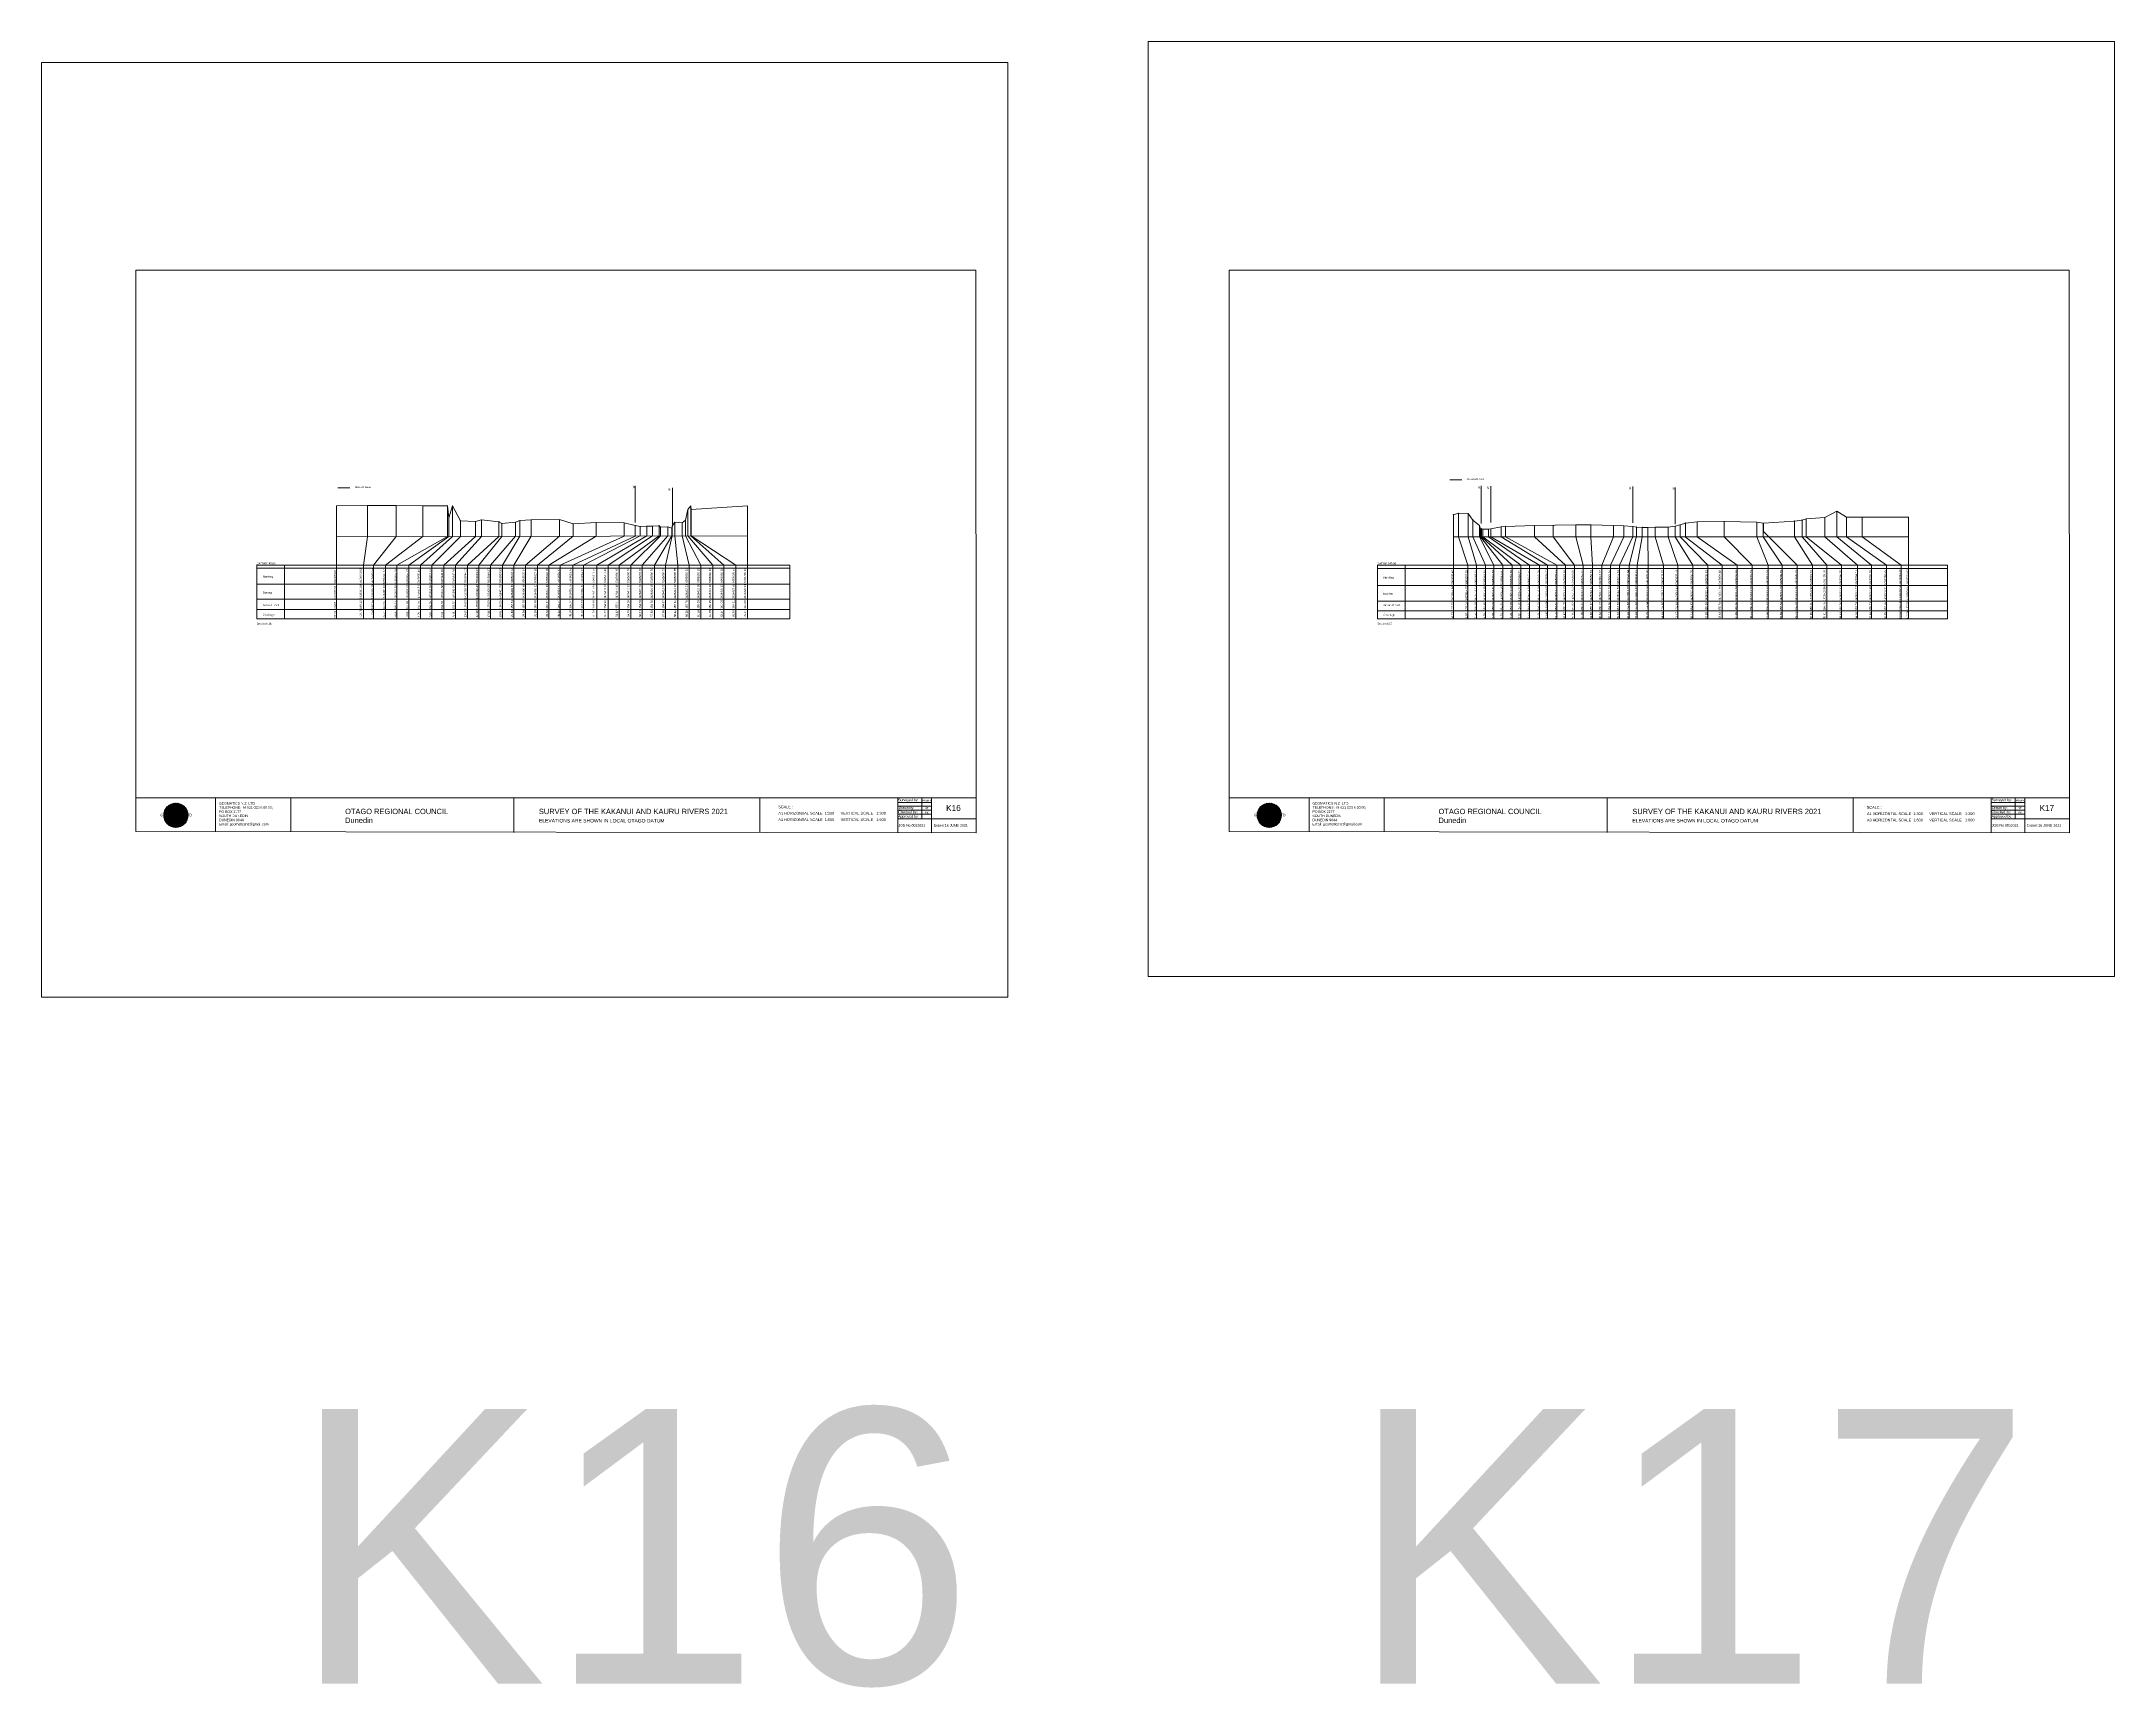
# Model space of a CAD drawing. Header units: millimetres. Extents: x -13804604 to 13046302109, y -19137686871 to 1424964600.
# Drawn here: x -1584711 to -1056703, y -140952 to 278368 of the extents above; entities that cross this region are included whole.
import ezdxf

# ---------------------------------------------------------------- set-up
doc = ezdxf.new("R2010")
doc.units = ezdxf.units.MM
doc.header["$PDMODE"] = 35
doc.header["$PDSIZE"] = 20
doc.layers.get('0').update_dxf_attribs({"lineweight": 0})
doc.layers.add('Datum revision K8-21', color=7, linetype='Continuous', lineweight=0)
doc.layers.add('geo', color=7, linetype='Continuous', lineweight=0)
doc.styles.get("Standard").update_dxf_attribs({"font": 'arial.ttf'})

# ---------------------------------------------------------------- blocks, each defined once
blk = doc.blocks.new('Geomatics_Circle_SPT')
at = {"layer": 'geo', "color": 2, "linetype": 'Continuous', "lineweight": 0}
for p, q in [((0, 25.2), (-25.2, 0)), ((-24.7, 4.9), (-4.9, 24.7)), ((-24.7, -4.9), (4.9, 24.7)), ((4.9, -24.7), (-24.7, 4.9)), ((-24.7, 0), (0, -24.7)), ((-9.7, 23.3), (-23.3, 9.6)), ((9.7, 23.3), (-23.3, -9.7)), ((-23.3, 9.7), (9.7, -23.3)), ((-21, 14), (-14, 21)), ((-21, -14), (14, 21)), ((14, -21), (-21, 14)), ((0, 0), (-17.8, 17.8)), ((0, 0), (-17.8, -17.8)), ((-14, 21), (21, -14)), ((21, 14), (-14, -21)), ((23.3, -9.7), (-9.7, 23.3)), ((-9.7, -23.3), (23.3, 9.7)), ((-4.9, 24.7), (24.7, -4.9)), ((24.7, 4.9), (-4.9, -24.7)), ((25.2, 0), (0, 25.2)), ((0, 0), (17.8, 17.8)), ((0, 0), (17.8, -17.8)), ((0, -24.8), (25.2, 0)), ((4.9, 24.7), (24.7, 4.9)), ((23.3, 9.7), (9.7, 23.3)), ((14, 21), (21, 14)), ((17.8, 18.1), (17.8, 18.1)), ((-4.9, -24.7), (-24.7, -4.9)), ((-23.3, -9.7), (-9.7, -23.3)), ((-14, -21), (-21, -14)), ((-17.8, -17.8), (-17.8, -17.8)), ((24.7, -4.9), (4.9, -24.7)), ((4.9, -24.7), (4.9, -24.7)), ((9.7, -23.3), (23.3, -9.7)), ((21, -14), (14, -21)), ((18.1, -17.8), (18.1, -17.8))]:
    blk.add_line(p, q, dxfattribs=at)
at = {"layer": 'geo', "color": 1, "linetype": 'Continuous', "lineweight": 0}
for p, q in [((-25.2, 0), (9.7, 23.3)), ((-25.2, 0), (-9.6, 23.3)), ((-25.2, 0), (23.3, 9.7)), ((-25.2, 0), (-23.3, 9.7)), ((-23.3, -9.7), (-25.2, 0)), ((-9.6, -23.3), (-25.2, 0)), ((9.7, -23.3), (-25.2, 0)), ((-4.9, 24.8), (-24.7, -4.9)), ((4.9, 24.7), (-24.7, 4.9)), ((14, 21), (-24.7, -4.9)), ((-14, 21), (-24.7, 4.9)), ((21, 14), (-24.7, 4.9)), ((-21, 14), (-24.7, -4.9)), ((0, 0), (-24.7, 4.9)), ((-24.7, 4.9), (-21, -14)), ((-24.7, 4.9), (-4.9, -24.7)), ((-24.7, 4.9), (14, -21)), ((-24.7, 4.9), (-24.7, 4.9)), ((0, 0), (-24.7, -4.9)), ((-23.3, 9.7), (0, 25.2)), ((-23.3, -9.6), (0, 25.2)), ((-23.3, -9.6), (17.8, 17.8)), ((-23.3, 9.7), (-17.8, 17.9)), ((-23.3, -9.6), (-17.8, 17.9)), ((-23.3, 9.7), (17.8, 17.8)), ((-17.8, -17.8), (-23.3, 9.7)), ((0, -25.2), (-23.3, 9.7)), ((-23.3, 9.7), (17.8, -17.8)), ((-23.3, 9.7), (25.2, 0)), ((-23.3, 9.4), (-23.3, 9.4)), ((-23.3, -9.7), (25.2, 0)), ((4.9, 24.8), (-21, -14)), ((-4.9, 24.7), (-21, 14)), ((14, 21), (-21, 14)), ((-14, 21), (-21, -14)), ((0, 0), (-21, 14)), ((-21, 14), (-14, -21)), ((-21, 14), (4.9, -24.7)), ((-21, 14), (-21, 14)), ((24.7, 4.9), (-21, 14)), ((0, 0), (-21, -14)), ((-17.9, 17.6), (-17.9, 17.6)), ((-17.8, 17.8), (9.7, 23.3)), ((-17.8, 17.8), (-9.6, 23.3)), ((-17.8, -17.8), (9.7, 23.3)), ((-17.8, -17.8), (-9.7, 23.3)), ((-9.7, -23.3), (-17.8, 17.8)), ((-17.8, 17.8), (9.7, -23.3)), ((-17.8, 17.8), (23.3, -9.6)), ((-17.8, 17.8), (23.3, 9.7)), ((-17.8, -17.8), (23.3, 9.7)), ((4.9, 24.7), (-14, 21)), ((-4.9, 24.7), (-14, -20.9)), ((0, 0), (-14, 21)), ((-14, 21), (-4.9, -24.7)), ((-14, 21), (-14, 21)), ((24.7, -4.9), (-14, 21)), ((21, 14), (-14, 21)), ((-14, -21), (24.7, 4.9)), ((0, 0), (-14, -21)), ((-9.8, 23.1), (-9.8, 23.1)), ((-9.7, 23.3), (0, 25.2)), ((-9.7, 23.3), (0, -25.2)), ((-9.7, -23.3), (0, 25.2)), ((-9.6, 23.3), (17.8, -17.8)), ((-9.6, 23.3), (25.2, 0)), ((-9.6, 23.3), (17.8, 17.8)), ((-9.6, -23.3), (17.8, 17.9)), ((25.2, 0), (-9.6, -23.3)), ((0, 0), (-4.9, 24.7)), ((-4.9, 24.7), (-4.9, 24.7)), ((21, -14), (-4.9, 24.7)), ((24.8, 4.9), (-4.9, 24.7)), ((14, 21), (-4.9, 24.7)), ((-4.9, -24.7), (21, 14)), ((0, 0), (-4.9, -24.7)), ((-0.2, 25.1), (-0.2, 25.1)), ((0, 25.2), (9.7, -23.3)), ((0, 25.2), (23.3, -9.7)), ((0, 25.2), (23.3, 9.7)), ((0, 25.2), (9.7, 23.3)), ((0, 0), (4.9, 24.7)), ((0, -25.2), (9.7, 23.3)), ((0, 0), (14, 21)), ((0, 0), (21, 14)), ((23.3, 9.7), (0, -25.2)), ((0, 0), (24.8, 4.9)), ((0, 0), (4.9, -24.7)), ((0, 0), (14, -21)), ((0, 0), (21, -14)), ((0, 0), (24.8, -4.9)), ((21, 14), (4.9, 24.8)), ((14, -21), (4.9, 24.7)), ((24.7, -4.9), (4.9, 24.7)), ((4.9, 24.7), (4.9, 24.7)), ((4.9, -24.7), (14, 21)), ((4.9, -24.7), (24.7, 4.9)), ((9.4, 23.3), (9.4, 23.3)), ((9.7, 23.3), (17.8, -17.8)), ((9.7, 23.3), (25.2, 0)), ((9.7, 23.3), (17.8, 17.9)), ((17.8, 17.8), (9.7, -23.3)), ((25.2, 0), (9.7, -23.3)), ((21, -14), (14, 21)), ((24.7, 4.9), (14, 21)), ((14, 21), (14, 21)), ((14, -21), (21, 14)), ((17.6, 17.9), (17.6, 17.9)), ((17.8, 17.8), (23.3, -9.7)), ((17.8, 17.8), (23.3, 9.7)), ((23.3, 9.7), (17.8, -17.8)), ((24.7, -4.9), (21, 14)), ((21, 14), (21, 14)), ((21, -14), (24.7, 4.9)), ((23.1, 9.8), (23.1, 9.8)), ((23.3, 9.7), (25.2, 0)), ((25.2, 0), (23.3, -9.6)), ((24.7, 4.9), (24.7, 4.9)), ((25.1, 0.2), (25.1, 0.2)), ((-25.2, 0), (23.3, -9.7)), ((-25.1, -0.2), (-25.1, -0.2)), ((-24.7, -4.9), (-24.7, -4.9)), ((-24.7, -4.9), (-14, -21)), ((-24.7, -4.9), (4.9, -24.7)), ((-24.7, -4.9), (21, -14)), ((-17.8, -17.8), (-23.3, -9.7)), ((0, -25.2), (-23.3, -9.6)), ((17.8, -17.8), (-23.3, -9.6)), ((-23.1, -9.8), (-23.1, -9.8)), ((-21, -14), (24.7, -4.9)), ((-21, -14), (-21, -14)), ((-21, -14), (-4.9, -24.7)), ((-21, -14), (14, -21)), ((23.3, -9.7), (-17.8, -17.8)), ((-9.6, -23.3), (-17.8, -17.8)), ((9.7, -23.3), (-17.8, -17.8)), ((-17.6, -17.9), (-17.6, -17.9)), ((-14, -21), (21, -14)), ((-14, -21), (-14, -21)), ((-14, -21), (4.9, -24.7)), ((17.8, -17.8), (-9.7, -23.3)), ((0, -25.2), (-9.7, -23.3)), ((-9.4, -23.3), (-9.4, -23.3)), ((-4.9, -24.7), (24.7, -4.9)), ((-4.9, -24.7), (14, -21)), ((-4.9, -24.7), (-4.9, -24.7)), ((23.3, -9.6), (0, -25.2)), ((9.7, -23.3), (0, -25.2)), ((0.2, -25.1), (0.2, -25.1)), ((4.9, -24.7), (21, -14)), ((4.9, -24.7), (4.9, -24.7)), ((17.8, -17.8), (9.7, -23.3)), ((9.8, -23.1), (9.8, -23.1)), ((14, -21), (24.7, -4.9)), ((14, -21), (14, -21)), ((23.3, -9.6), (17.8, -17.8)), ((17.9, -17.6), (17.9, -17.6)), ((21, -14), (21, -14)), ((23.3, -9.4), (23.3, -9.4)), ((24.7, -4.9), (24.7, -4.9))]:
    blk.add_line(p, q, dxfattribs=at)
at = {"layer": 'geo', "color": 114, "linetype": 'Continuous', "lineweight": 0}
for p, q in [((17.9, 17.8), (-25.2, 0)), ((-24.7, 4.9), (14, 21)), ((-24.7, -4.9), (21, 14)), ((-14, -21), (-24.7, 4.9)), ((9.7, 23.3), (-23.3, 9.7)), ((0, 0), (-23.3, 9.7)), ((-23.3, 9.7), (-9.7, -23.3)), ((0, 0), (-23.3, -9.7)), ((-4.9, -24.7), (-21, 14)), ((-20.9, 14), (4.9, 24.7)), ((24.8, 4.9), (-20.9, -14)), ((0, 25.2), (-17.8, 17.8)), ((-17.8, 17.8), (0, -25.2)), ((-14, 21), (-4.9, 24.7)), ((4.9, -24.7), (-14, 21)), ((0, 0), (-9.7, 23.3)), ((0, 0), (-9.7, -23.3)), ((-4.9, 24.7), (14, -21)), ((17.8, -17.8), (0, 25.2)), ((0, 0), (9.7, 23.3)), ((0, 0), (23.3, 9.7)), ((0, 0), (9.7, -23.3)), ((0, 0), (23.3, -9.7)), ((4.9, 24.7), (21, -14)), ((23.3, -9.7), (9.7, 23.3)), ((14, 21), (24.7, -4.9)), ((25.2, 0), (17.8, 17.8)), ((21, 14), (24.7, 4.9)), ((-25.2, 0), (-17.8, -17.8)), ((-21, -14), (-24.7, -4.9)), ((-17.8, -17.8), (25.2, 0)), ((24.8, -4.9), (-14, -21)), ((-9.6, -23.3), (23.3, -9.7)), ((21, -14), (-4.9, -24.8)), ((0, -25.2), (17.9, -17.8)), ((14, -21), (4.9, -24.8))]:
    blk.add_line(p, q, dxfattribs=at)
at = {"layer": 'geo', "color": 250, "linetype": 'Continuous', "lineweight": 0}
for p, q in [((0, 0), (-25.2, 0)), ((24.7, 4.9), (-24.7, 4.9)), ((-24.7, 4.9), (-24.7, -4.9)), ((-23.3, 9.7), (23.3, 9.7)), ((-23.3, 9.7), (-23.3, 9.7)), ((-23.3, -9.7), (-23.3, 9.7)), ((21, 14), (-21, 14)), ((-21, 14), (-21, -14)), ((-17.8, 17.8), (17.8, 17.8)), ((-17.8, -17.8), (-17.8, 17.8)), ((-14, 21), (-14, 21)), ((14, 21), (-14, 21)), ((-14, 20.9), (-14, -21)), ((-9.7, 23.3), (9.7, 23.3)), ((-9.7, -23.3), (-9.7, 23.3)), ((-4.9, 24.7), (4.9, 24.7)), ((-4.9, 24.7), (-4.9, -24.7)), ((0, 0), (0, 25.2)), ((0, 0), (0, -25.2)), ((0, 0), (25.2, 0)), ((4.9, 24.7), (4.9, -24.7)), ((9.7, -23.3), (9.7, 23.3)), ((14, 21), (14, -21)), ((17.8, -17.8), (17.8, 17.8)), ((21, 14), (21, 14)), ((21, -14), (21, 14)), ((23.3, 9.7), (23.3, -9.7)), ((24.7, 4.9), (24.7, 4.9)), ((24.7, -4.9), (24.7, 4.9)), ((-24.7, -4.9), (24.7, -4.9)), ((23.3, -9.7), (-23.3, -9.7)), ((-21, -14), (21, -14)), ((17.8, -17.8), (-17.8, -17.8)), ((-14, -21), (14, -21)), ((9.7, -23.3), (-9.7, -23.3)), ((-4.9, -24.7), (4.9, -24.7))]:
    blk.add_line(p, q, dxfattribs=at)
blk = doc.blocks.new('GeomaticsNZ TITLE BLOCK')
at = {"color": 7, "linetype": 'Continuous', "lineweight": 0}
for p, q in [((0, 94.9), (0, 1579.2)), ((0, 1579.2), (2363.4, 1579.2)), ((2363.4, 1579.2), (2364, 94.9)), ((2364, 94.9), (0, 94.9)), ((0, 94.9), (0, 0)), ((15.9, 94.9), (2364, 94.9)), ((224.3, 95.2), (224.3, -0.3)), ((2364, 94.9), (382.6, 94.9)), ((435.8, 95.2), (435.8, -0.7)), ((1063.4, 94.9), (1063.4, -2.4)), ((1755.4, 94.9), (1755.4, -2.6)), ((2143.6, 60.4), (2238.6, 60.4)), ((2143.9, 94.9), (2143.7, -3)), ((2143.9, 81.9), (2238.6, 81.7)), ((2143.9, 71), (2238.6, 71)), ((2211.5, 94.9), (2211.5, 36.1)), ((2238.6, 94.8), (2238.6, -3.2)), ((2364, -3.5), (2364, 94.9)), ((0, 0), (2364, -3.5)), ((2143.8, 48.6), (2238.6, 48.6)), ((2143.8, 35.4), (2364, 35.3))]:
    blk.add_line(p, q, dxfattribs=at)
at = {"color": 7, "linetype": 'Continuous', "lineweight": 0, "xscale": 1.36, "yscale": 1.36, "zscale": 1.36}
blk.add_blockref('Geomatics_Circle_SPT', (112.4, 45.7), dxfattribs=at)
at = {"color": 7, "linetype": 'Continuous', "lineweight": 0}
for s, p in [('PK&RR', (2213.2, 84.8)), ('ST', (2220.3, 63.6)), ('PK', (2220.4, 50.6))]:
    blk.add_text(s, height=5, dxfattribs=at).set_placement(p)
at = {"color": 7, "linetype": 'Continuous', "lineweight": 0, "attachment_point": 1}
for s, width, heights, insert, char_height in [('{\\C256;GEOMATICS N.Z. LTD                   \\PTELEPHONE:  M 021 023 6 00 55;\\PPO BOX 2177\\PSOUTH DUNEDIN\\PDUNEDIN 9044\\PEmail: geomaticsnz@gmail.com}', 3535.727, [94.7], (234, 82.7), 7), ('{\\C256;OTAGO REGIONAL COUNCIL\\PDunedin}', 3535.727, [0], (588.6, 64), 15), ('{\\C256;SURVEY OF THE KAKANUI AND KAURU RIVERS 2021}', 3535.727, [0], (1133.8, 64), 15), ('{\\C256;Surveyed by:}', 3535.727, [0], (2144.7, 92.4), 7), ('{\\C256;Checked by:}', 3535.727, [0], (2144.7, 58.6), 7), ('{\\C256;Drawn by:}', 3535.727, [0], (2145.8, 70.4), 7), ('{\\C256;Geomatics N.Z. LTD                   }', 125.079, [15.8], (68.8, 49.9), 7), ('{\\C256;ELEVATIONS ARE SHOWN IN LOCAL OTAGO DATUM}', 3535.727, [0], (1134.1, 35.4), 10), ('{\\C256;Approved by:}', 3535.727, [0], (2144.7, 45.9), 7), ('{\\C256;JOB No 0032021}', 3535.727, [0], (2145.3, 20.8), 7), ('{\\C256;Drawn:16-JUNE-2021}', 3535.727, [0], (2244.7, 20.7), 7)]:
    blk.add_mtext_dynamic_manual_height_columns(s, width=width, gutter_width=159, heights=heights, dxfattribs=dict(at, insert=insert, char_height=char_height))

msp = doc.modelspace()

# ---------------------------------------------------------------- linework, layer by layer
at = {"color": 1, "linetype": 'Continuous', "lineweight": 0}
for p, q in [((-1509241.611, 164633.766), (-1506169.439, 164633.766)), ((-1225993.886, 166656.377), (-1222921.714, 166656.377))]:
    msp.add_line(p, q, dxfattribs=at)
at = {"color": 7, "linetype": 'Continuous', "lineweight": 0}
for p, q in [((-1509577.674, 160071), (-1509577.674, 131248.305)), ((-1501631.151, 160121), (-1501631.151, 152205.516)), ((-1494346.641, 160151), (-1494346.641, 152224.91)), ((-1487585.836, 160052), (-1487585.836, 152242.908)), ((-1481280.785, 160112), (-1481280.785, 152259.694)), ((-1480052.221, 160092), (-1480052.221, 152262.965)), ((-1420054.071, 159145), (-1420054.071, 152422.693)), ((-1419303.101, 160075), (-1419303.101, 152424.693)), ((-1419213.011, 159105), (-1419213.011, 152424.933)), ((-1404900.465, 160085), (-1404900.465, 131248.305)), ((-1480951.45, 157042), (-1480951.45, 152260.571)), ((-1478013.235, 156282), (-1478013.235, 152268.393)), ((-1474186.482, 156072), (-1474186.482, 152278.581)), ((-1472667.527, 156522), (-1472667.527, 152282.624)), ((-1467482.827, 155583), (-1467482.827, 152296.427)), ((-1463986.983, 155883), (-1463986.983, 152305.734)), ((-1462835.228, 156353), (-1462835.228, 152308.8)), ((-1460017.61, 156513), (-1460017.61, 152316.301)), ((-1452762.842, 156583), (-1452762.842, 152335.615)), ((-1449255.19, 155453), (-1449255.19, 152344.953)), ((-1443464.04, 155844), (-1443464.04, 152360.371)), ((-1436294.882, 155744), (-1436294.882, 152379.457)), ((-1433458.224, 155044), (-1433458.224, 152387.009)), ((-1430561.26, 154904), (-1430561.26, 152394.721)), ((-1429123.378, 154904), (-1429123.378, 152398.549)), ((-1427422.975, 155014), (-1427422.975, 152403.076)), ((-1427059.023, 154604), (-1427059.023, 152404.045)), ((-1425133.979, 154695), (-1425133.979, 152409.17)), ((-1424162.799, 154375), (-1424162.799, 152411.755)), ((-1424040.672, 154865), (-1424040.672, 152412.08)), ((-1423409.881, 155935), (-1423409.881, 152413.76)), ((-1509577.674, 152184.361), (-1404900.465, 152463.036)), ((-1501631.151, 152205.516), (-1502710.329, 145000)), ((-1494346.641, 152224.91), (-1500147.654, 145000)), ((-1487585.836, 152242.908), (-1497091.993, 145000)), ((-1481280.785, 152259.694), (-1494218.869, 145000)), ((-1480951.45, 152260.571), (-1491142.229, 145000)), ((-1480052.221, 152262.965), (-1488205.488, 145000)), ((-1478013.235, 152268.393), (-1485255.985, 145000)), ((-1474186.482, 152278.581), (-1482255.627, 145000)), ((-1472667.527, 152282.624), (-1479231.484, 145000)), ((-1467482.827, 152296.427), (-1473328.418, 145000)), ((-1463986.983, 152305.734), (-1470318.198, 145000)), ((-1467307.978, 145000), (-1462835.228, 152308.8)), ((-1464380.906, 145000), (-1460017.61, 152316.301)), ((-1461408.489, 145000), (-1452762.842, 152335.615)), ((-1449255.19, 152344.953), (-1458330.398, 145000)), ((-1455490.726, 145000), (-1443464.04, 152360.371)), ((-1452580.38, 145000), (-1436294.882, 152379.457)), ((-1433458.224, 152387.009), (-1449409.763, 145000)), ((-1430561.26, 152394.721), (-1443273.981, 145000)), ((-1429123.378, 152398.549), (-1440404.241, 145000)), ((-1427422.975, 152403.076), (-1437607.981, 145000)), ((-1427059.023, 152404.045), (-1434589.833, 145000)), ((-1425133.979, 152409.17), (-1431683.064, 145000)), ((-1424162.799, 152411.755), (-1428579.642, 145000)), ((-1424040.672, 152412.08), (-1425782.124, 145000)), ((-1423409.881, 152413.76), (-1422613.054, 145000)), ((-1420054.071, 152422.693), (-1413723.552, 145000)), ((-1419303.101, 152424.693), (-1410888.328, 145000)), ((-1419213.011, 152424.933), (-1407880.429, 145000)), ((-1529832.987, 145000), (-1529832.987, 131248.305)), ((-1529832.987, 145000), (-1394063.772, 145000)), ((-1529832.987, 144196.848), (-1394063.772, 144196.848)), ((-1522819.838, 145000), (-1522819.838, 131248.305)), ((-1502710.329, 131248.305), (-1502710.329, 145000)), ((-1500147.654, 131248.305), (-1500147.654, 145000)), ((-1497091.993, 131248.305), (-1497091.993, 145000)), ((-1494218.869, 131248.305), (-1494218.869, 145000)), ((-1491142.229, 131248.305), (-1491142.229, 145000)), ((-1488205.488, 131248.305), (-1488205.488, 145000)), ((-1485255.985, 131248.305), (-1485255.985, 145000)), ((-1482255.627, 131248.305), (-1482255.627, 145000)), ((-1479231.484, 131248.305), (-1479231.484, 145000)), ((-1473328.418, 131248.305), (-1473328.418, 145000)), ((-1470318.198, 131248.305), (-1470318.198, 145000)), ((-1467307.978, 131248.305), (-1467307.978, 145000)), ((-1464380.906, 131248.305), (-1464380.906, 145000)), ((-1461408.489, 131248.305), (-1461408.489, 145000)), ((-1458330.398, 131248.305), (-1458330.398, 145000)), ((-1455490.726, 131248.305), (-1455490.726, 145000)), ((-1452580.38, 131248.305), (-1452580.38, 145000)), ((-1449409.763, 131248.305), (-1449409.763, 145000)), ((-1443273.981, 131248.305), (-1443273.981, 145000)), ((-1440404.241, 131248.305), (-1440404.241, 145000)), ((-1437607.981, 131248.305), (-1437607.981, 145000)), ((-1434589.833, 131248.305), (-1434589.833, 145000)), ((-1431683.064, 131248.305), (-1431683.064, 145000)), ((-1428579.642, 131248.305), (-1428579.642, 145000)), ((-1425782.124, 131248.305), (-1425782.124, 145000)), ((-1422613.054, 131248.305), (-1422613.054, 145000)), ((-1419744.765, 131248.305), (-1419744.765, 145000)), ((-1416810.828, 131248.305), (-1416810.828, 145000)), ((-1413723.552, 131248.305), (-1413723.552, 145000)), ((-1410888.328, 131248.305), (-1410888.328, 145000)), ((-1407880.429, 131248.305), (-1407880.429, 145000)), ((-1394063.772, 145000), (-1394063.772, 131248.305)), ((-1244407.966, 145000), (-1244407.966, 131248.305)), ((-1244407.966, 144076.552), (-1099249.793, 144076.552)), ((-1237394.816, 145000), (-1237394.816, 131248.305)), ((-1529832.987, 140139.199), (-1394063.772, 140139.199)), ((-1244407.966, 139778.059), (-1099249.793, 139778.059)), ((-1529832.987, 136282.767), (-1394063.772, 136282.767)), ((-1529832.987, 133627.919), (-1394063.772, 133627.919)), ((-1244407.966, 135779.348), (-1099249.793, 135779.348)), ((-1244407.966, 133358.435), (-1099249.793, 133358.435)), ((-1529832.987, 131248.305), (-1394063.772, 131248.305)), ((-1526651.824, 129878.784), (-1526651.824, 129878.784)), ((-1244407.966, 131248.305), (-1099249.793, 131248.305)), ((-1241226.802, 129878.784), (-1241226.802, 129878.784))]:
    msp.add_line(p, q, dxfattribs=at)
for p, q in [((-1225104.445, 157822.549), (-1225104.445, 131248.305)), ((-1168587.716, 154868), (-1168587.716, 152181.351)), ((-1146106.38, 153539.996), (-1137538.458, 145000)), ((-1225104.445, 152181.351), (-1109139.187, 152181.351)), ((-1223827.481, 152181.351), (-1221430.811, 145000)), ((-1221333.2, 152181.351), (-1219210.555, 145000)), ((-1220121.288, 152181.351), (-1216893.131, 145000)), ((-1218465.418, 152181.351), (-1214768.834, 145000)), ((-1218195.993, 152181.351), (-1212515.77, 145000)), ((-1217966.821, 152181.351), (-1210160.305, 145000)), ((-1217572.746, 152181.351), (-1207922.487, 145000)), ((-1216123.343, 152181.351), (-1205694.431, 145000)), ((-1212908.281, 152181.351), (-1201090.078, 145000)), ((-1211796.813, 152181.351), (-1198726.612, 145000)), ((-1204429.522, 152181.351), (-1196562.864, 145000)), ((-1199646.549, 152181.351), (-1194282.677, 145000)), ((-1193899.504, 152181.351), (-1192019.046, 145000)), ((-1190075.807, 152181.351), (-1189688.891, 145000)), ((-1184314.169, 152181.351), (-1187292.164, 145000)), ((-1181691.307, 152181.351), (-1185113.975, 145000)), ((-1179357.122, 152181.351), (-1182800.476, 145000)), ((-1176976.667, 152181.351), (-1178256.657, 145000)), ((-1175608.557, 152181.351), (-1175493.753, 145000)), ((-1173722.84, 152181.351), (-1171615.715, 145000)), ((-1170408.216, 152181.351), (-1167954, 145000)), ((-1168587.716, 152181.351), (-1164142.534, 145000)), ((-1167367.107, 152181.351), (-1160314.413, 145000)), ((-1166083.315, 152181.351), (-1156618.129, 145000)), ((-1163002.637, 152181.351), (-1152778.333, 145000)), ((-1156145.073, 152181.351), (-1149001.034, 145000)), ((-1146205.868, 152181.351), (-1141398.633, 145000)), ((-1138240.714, 152181.351), (-1133641.599, 145000)), ((-1136290.735, 152181.351), (-1129969.418, 145000)), ((-1135259.549, 152181.351), (-1126213.053, 145000)), ((-1130513.667, 152181.351), (-1122200.56, 145000)), ((-1124943.391, 152181.351), (-1114820.924, 145000)), ((-1120961.906, 152181.351), (-1111019.32, 145000))]:
    msp.add_line(p, q)
at = {"lineweight": 0}
for p, q in [((-1223827.481, 158177), (-1223827.481, 152181.351)), ((-1221333.2, 158097), (-1221333.2, 152181.351)), ((-1220121.288, 156447), (-1220121.288, 152181.351)), ((-1218465.418, 155077), (-1218465.418, 152181.351)), ((-1218195.993, 154227), (-1218195.993, 152181.351)), ((-1217966.821, 154247), (-1217966.821, 152181.351)), ((-1217572.746, 154147), (-1217572.746, 152181.351)), ((-1216123.343, 154137), (-1216123.343, 152181.351)), ((-1212908.281, 154687), (-1212908.281, 152181.351)), ((-1211796.813, 154837), (-1211796.813, 152181.351)), ((-1204429.522, 155047), (-1204429.522, 152181.351)), ((-1199646.549, 155017), (-1199646.549, 152181.351)), ((-1193899.504, 155238), (-1193899.504, 152181.351)), ((-1190075.807, 155268), (-1190075.807, 152181.351)), ((-1184314.169, 155068), (-1184314.169, 152181.351)), ((-1181691.307, 154958), (-1181691.307, 152181.351)), ((-1179357.122, 154828), (-1179357.122, 152181.351)), ((-1176976.667, 154588), (-1176976.667, 152181.351)), ((-1175608.557, 154538), (-1175608.557, 152181.351)), ((-1173722.84, 154608), (-1173722.84, 152181.351)), ((-1170408.216, 154678), (-1170408.216, 152181.351)), ((-1167367.107, 155198), (-1167367.107, 152181.351)), ((-1166020.236, 155698), (-1166020.236, 152181.351)), ((-1163002.637, 155958), (-1163002.637, 152181.351)), ((-1156145.073, 156118), (-1156145.073, 152181.351)), ((-1146205.868, 155679), (-1146205.868, 152181.351)), ((-1146106.38, 155689), (-1146106.38, 153539.996)), ((-1138240.714, 156209), (-1138240.714, 152181.351)), ((-1136290.735, 156449), (-1136290.735, 152181.351)), ((-1135259.549, 156759), (-1135259.549, 152181.351)), ((-1130513.667, 157089), (-1130513.667, 152181.351)), ((-1124943.391, 157159), (-1124943.391, 152181.351)), ((-1120961.906, 156989), (-1120961.906, 152181.351))]:
    msp.add_line(p, q, dxfattribs=at)
at = {"color": 7, "lineweight": 0}
for p, q in [((-1109139.187, 157200), (-1109139.187, 131248.305)), ((-1244407.966, 145000), (-1099249.793, 145000)), ((-1221430.811, 131248.305), (-1221430.811, 145000)), ((-1219210.555, 131248.305), (-1219210.555, 145000)), ((-1216893.131, 131248.305), (-1216893.131, 145000)), ((-1214768.834, 131248.305), (-1214768.834, 145000)), ((-1212908.281, 145000), (-1212908.281, 144993.737)), ((-1212515.77, 131248.305), (-1212515.77, 145000)), ((-1210160.305, 131248.305), (-1210160.305, 145000)), ((-1207922.487, 131248.305), (-1207922.487, 145000)), ((-1205694.431, 131248.305), (-1205694.431, 145000)), ((-1201090.078, 131248.305), (-1201090.078, 145000)), ((-1198726.612, 131248.305), (-1198726.612, 145000)), ((-1196562.864, 131248.305), (-1196562.864, 145000)), ((-1194282.677, 131248.305), (-1194282.677, 145000)), ((-1192019.046, 131248.305), (-1192019.046, 145000)), ((-1189688.891, 131248.305), (-1189688.891, 145000)), ((-1187292.164, 131248.305), (-1187292.164, 145000)), ((-1185113.975, 131248.305), (-1185113.975, 145000)), ((-1182800.476, 131248.305), (-1182800.476, 145000)), ((-1178256.657, 131248.305), (-1178256.657, 145000)), ((-1175493.753, 131248.305), (-1175493.753, 145000)), ((-1171615.715, 131248.305), (-1171615.715, 145000)), ((-1167954, 131248.305), (-1167954, 145000)), ((-1164142.534, 131248.305), (-1164142.534, 145000)), ((-1160314.413, 131248.305), (-1160314.413, 145000)), ((-1156618.129, 131248.305), (-1156618.129, 145000)), ((-1152778.333, 131248.305), (-1152778.333, 145000)), ((-1141398.633, 131248.305), (-1141398.633, 145000)), ((-1137538.458, 131248.305), (-1137538.458, 145000)), ((-1133641.599, 131248.305), (-1133641.599, 145000)), ((-1129969.418, 131248.305), (-1129969.418, 145000)), ((-1126213.053, 131248.305), (-1126213.053, 145000)), ((-1122200.56, 131248.305), (-1122200.56, 145000)), ((-1114820.924, 131248.305), (-1114820.924, 145000)), ((-1111019.32, 131248.305), (-1111019.32, 145000)), ((-1099249.793, 145000), (-1099249.793, 131248.305))]:
    msp.add_line(p, q, dxfattribs=at)
at = {"color": 7}
msp.add_line((-1149001.034, 145000), (-1149001.034, 131248.305), dxfattribs=at)
at = {"color": 1, "linetype": 'Continuous', "lineweight": 0}
msp.add_lwpolyline([(-1509577.674, 160071), (-1501631.151, 160121), (-1494346.641, 160151), (-1487585.836, 160052), (-1481280.785, 160112), (-1480951.45, 157042), (-1480052.221, 160092), (-1478013.235, 156282), (-1474186.482, 156072), (-1472667.527, 156522), (-1468194.104, 156033), (-1467482.827, 155583), (-1463986.983, 155883), (-1462835.228, 156353), (-1460017.61, 156513), (-1452762.842, 156583), (-1449255.19, 155453), (-1443464.04, 155844), (-1436294.882, 155744), (-1433458.224, 155044), (-1432217.38, 154804), (-1430561.26, 154904), (-1429123.378, 154904), (-1427422.975, 155014), (-1427059.023, 154604), (-1425133.979, 154695), (-1424162.799, 154375), (-1424040.672, 154865), (-1423409.881, 155935), (-1421540.628, 155755), (-1420682.068, 156385), (-1420054.071, 159145), (-1419303.101, 160075), (-1419213.011, 159105), (-1404900.465, 160085)], dxfattribs=at)
at = {"color": 1, "lineweight": 0}
msp.add_lwpolyline([(-1225104.445, 157822.549), (-1223827.481, 158177), (-1221333.2, 158097), (-1220121.288, 156447), (-1218465.418, 155077), (-1218195.993, 154227), (-1217966.821, 154247), (-1217572.746, 154147), (-1216123.343, 154137), (-1215565.309, 154227), (-1212908.281, 154687), (-1211796.813, 154837), (-1204429.522, 155047), (-1193899.504, 155238), (-1190075.807, 155268), (-1184314.169, 155068), (-1181691.307, 154958), (-1179357.122, 154828), (-1178493.705, 154670.971), (-1176976.667, 154588), (-1175608.557, 154538), (-1173722.84, 154608), (-1170408.216, 154678), (-1168587.716, 154868), (-1167367.107, 155198), (-1166020.236, 155698), (-1163002.637, 155958), (-1156145.073, 156118), (-1147815.686, 155919), (-1146205.868, 155679), (-1146106.38, 155689), (-1138240.714, 156209), (-1136290.735, 156449), (-1135259.549, 156759), (-1130513.667, 157089), (-1127403.031, 158729), (-1124943.391, 157159), (-1120961.906, 157159), (-1109139.187, 157200)], dxfattribs=at)
for points in [[(-1127403.031, 158729), (-1127403.031, 152181.351), (-1118636.945, 145000), (-1118636.945, 131248.305)], [(-1420682.068, 156385), (-1420671.516, 152421.05), (-1416810.828, 145000)], [(-1215565.309, 154227), (-1215559.931, 152207.237), (-1203165.705, 145000), (-1203165.705, 131248.305)], [(-1178493.724, 154678), (-1178487.409, 152305.932), (-1180313.154, 145000), (-1180313.154, 131248.305)], [(-1147815.686, 155919), (-1147815.686, 152181.351), (-1144923.678, 145000), (-1144923.678, 131248.305)]]:
    msp.add_lwpolyline(points)
at = {"color": 7, "linetype": 'Continuous', "lineweight": 0}
for points in [[(-1468194.104, 156033), (-1468184.151, 152294.56), (-1476200.331, 145000), (-1476200.331, 131248.305)], [(-1432217.38, 154804), (-1432210.955, 152390.329), (-1446638.078, 145000), (-1446638.078, 131248.305)], [(-1421540.628, 155755), (-1421531.746, 152418.76), (-1419744.765, 145000)]]:
    msp.add_lwpolyline(points, dxfattribs=at)
at = {"linetype": 'Continuous', "lineweight": 0}
for p in [(-1509577.674, 160071), (-1501631.151, 160121), (-1494346.641, 160151), (-1487585.836, 160052), (-1481280.785, 160112), (-1480052.221, 160092), (-1420054.071, 159145), (-1419303.101, 160075), (-1419213.011, 159105), (-1404900.465, 160085), (-1480951.45, 157042), (-1478013.235, 156282), (-1474186.482, 156072), (-1472667.527, 156522), (-1468194.104, 156033), (-1467482.827, 155583), (-1463986.983, 155883), (-1462835.228, 156353), (-1460017.61, 156513), (-1452762.842, 156583), (-1449255.19, 155453), (-1443464.04, 155844), (-1436294.882, 155744), (-1433458.224, 155044), (-1432217.38, 154804), (-1430561.26, 154904), (-1429123.378, 154904), (-1427422.975, 155014), (-1427059.023, 154604), (-1425133.979, 154695), (-1424162.799, 154375), (-1424040.672, 154865), (-1423409.881, 155935), (-1421540.628, 155755), (-1420682.068, 156385), (-1529832.987, 145000), (-1244407.966, 145000)]:
    msp.add_point(p, dxfattribs=at)
at = {"lineweight": 0}
for p in [(-1127403.031, 158729), (-1225104.445, 157822.549), (-1223827.481, 158177), (-1221333.2, 158097), (-1220121.288, 156447), (-1218465.418, 155077), (-1218195.993, 154227), (-1217966.821, 154247), (-1217572.746, 154147), (-1216123.343, 154137), (-1215565.309, 154227), (-1212908.281, 154687), (-1211796.813, 154837), (-1204429.522, 155047), (-1199646.549, 155017), (-1193899.504, 155238), (-1190075.807, 155268), (-1184314.169, 155068), (-1181691.307, 154958), (-1179357.122, 154828), (-1178493.724, 154678), (-1176976.667, 154588), (-1175608.557, 154538), (-1173722.84, 154608), (-1170408.216, 154678), (-1168587.716, 154868), (-1167367.107, 155198), (-1166020.236, 155698), (-1163002.637, 155958), (-1156145.073, 156118), (-1147815.686, 155919), (-1146205.868, 155679), (-1146106.38, 155689), (-1138240.714, 156209), (-1136290.735, 156449), (-1135259.549, 156759), (-1130513.667, 157089), (-1124943.391, 157159), (-1120961.906, 156989), (-1109139.187, 157200)]:
    msp.add_point(p, dxfattribs=at)
at = {"layer": 'Datum revision K8-21'}
for p, q in [((-1433458.224, 155846.736), (-1433458.224, 165171.695)), ((-1424027.108, 155338.185), (-1424027.108, 164663.144)), ((-1217988.079, 155538.726), (-1217988.079, 165160.699)), ((-1215565.309, 155792.289), (-1215565.309, 165117.248)), ((-1179357.122, 155712.757), (-1179357.122, 165037.715)), ((-1168575.762, 155432.398), (-1168575.762, 164757.357))]:
    msp.add_line(p, q, dxfattribs=at)
for points in [[(-1302853.501, 278368.345), (-1056702.821, 278368.345), (-1056702.821, 40197.827), (-1302853.501, 40197.827)], [(-1584711.34, 273047.664), (-1338560.659, 273047.664), (-1338560.659, 34877.146), (-1584711.34, 34877.146)]]:
    msp.add_lwpolyline(points, close=True, dxfattribs=at)

# ---------------------------------------------------------------- block references
at = {"color": 7, "linetype": 'Continuous', "lineweight": 0, "xscale": 90.52460151977424, "yscale": 90.52460151977424, "zscale": 90.52460151977424}
for p in [(-1560651.888, 77111.142), (-1282166.803, 77111.142)]:
    msp.add_blockref('GeomaticsNZ TITLE BLOCK', p, dxfattribs=at)

# ---------------------------------------------------------------- texts
at = {"color": 7, "linetype": 'Continuous', "lineweight": 0}
for s, height, p in [('Ground Level', 500, (-1504810.666, 164611.562)), ('Ground Level', 500, (-1221562.941, 166634.173)), ('DATUM 145.00', 500, (-1529903.734, 145146.766)), ('DATUM 145.00', 500, (-1244478.712, 145146.766)), ('Easting', 500, (-1528379.533, 137716.766)), ('Northing', 500, (-1528306.728, 141795.833)), ('Easting', 500, (-1242954.511, 137481.59)), ('Northing', 500, (-1242881.707, 141560.657)), ('Ground Level', 500, (-1528361.456, 134533.521)), ('Chainage', 500, (-1528359.069, 132077.102)), ('Ground Level', 500, (-1242936.435, 134533.521)), ('Chainage', 500, (-1242934.047, 132077.102)), ('Section K16', 500, (-1529903.745, 129797.682)), ('Section K17', 500, (-1244478.723, 129797.682)), ('A1 HORIZONTAL SCALE  1:300      VERTICAL SCALE   1:300 ', 700, (-1397022.829, 81416.936)), ('A3 HORIZONTAL SCALE  1:600      VERTICAL SCALE   1:600 ', 700, (-1397022.829, 79799.257)), ('SCALE :  ', 700, (-1397055.23, 83034.615)), ('K16', 1500, (-1354293.562, 82342.561)), ('A1 HORIZONTAL SCALE  1:300      VERTICAL SCALE   1:300 ', 700, (-1119762.106, 81290.937)), ('A3 HORIZONTAL SCALE  1:600      VERTICAL SCALE   1:600', 700, (-1119762.106, 79673.258)), ('SCALE :  ', 700, (-1119794.507, 82908.616)), ('K17', 1500, (-1075808.478, 82342.561))]:
    msp.add_text(s, height=height, dxfattribs=at).set_placement(p)
at = {"color": 7, "lineweight": 0}
msp.add_text('-0.21  157.86  1426514.64  5005888.48', height=500, rotation=90, dxfattribs=at).set_placement((-1225104.445, 131435.306))
at = {"color": 7, "linetype": 'Continuous', "lineweight": 0, "char_height": 70000, "attachment_point": 1}
for s, insert in [('K16', (-1521248.323, -69958.612)), ('K17', (-1251740.544, -69958.612))]:
    msp.add_mtext_dynamic_manual_height_columns(s, width=97508.68034, gutter_width=25000, heights=[0], dxfattribs=dict(at, insert=insert))
at = {"layer": 'Datum revision K8-21', "color": 7, "lineweight": 0}
for s, p in [('-27.73 160.07  1426377.67  5005879.82', (-1509666.612, 131333.548)), ('-19.79 160.12  1426381.80  5005873.03', (-1503181.148, 131648.18)), ('-12.50 160.15  1426385.16  5005866.55', (-1500214.969, 131648.18)), ('-5.74  160.05  1426388.83  5005860.87', (-1497248.791, 131648.18)), ('0.56   160.11  1426392.10  5005855.48', (-1494282.613, 131748.399)), ('0.89   157.04  1426391.24  5005855.24', (-1491316.435, 131748.399)), ('1.79   160.09  1426393.51  5005855.46', (-1488350.256, 131701.333)), ('3.83   156.28  1426393.28  5005852.42', (-1485384.078, 131748.058)), ('7.66   156.07  1426394.56  5005848.81', (-1482417.9, 131744.307)), ('9.18   156.52  1426396.25  5005847.93', (-1479451.721, 131748.399)), ('13.65  156.03  1426398.72  5005844.19', (-1476485.543, 131701.333)), ('14.36  155.58  1426398.40  5005843.20', (-1473519.365, 131701.333)), ('17.86  155.88  1426400.39  5005840.30', (-1470553.187, 131701.333)), ('19.01  156.35  1426401.35  5005839.52', (-1467587.008, 131701.333)), ('21.83  156.51  1426402.69  5005837.04', (-1464620.83, 131756.926)), ('29.08  156.58  1426406.46  5005830.84', (-1461654.652, 131756.926)), ('32.59  155.45  1426408.21  5005827.80', (-1458688.473, 131748.058)), ('38.38  155.84  1426410.89  5005822.66', (-1455722.295, 131748.058)), ('45.55  155.74  1426414.42  5005816.42', (-1452756.117, 131768.522)), ('48.39  155.04  1426415.78  5005813.93', (-1449790.28, 131768.522)), ('49.63  154.80  1426416.60  5005812.97', (-1446824.101, 131768.522)), ('51.28  154.90  1426417.47  5005811.56', (-1443857.923, 131748.399)), ('52.72  154.90  1426418.37  5005810.42', (-1440892.086, 131748.399)), ('54.42  155.01  1426419.48  5005809.10', (-1437925.908, 131748.399)), ('54.79  154.60  1426419.62  5005808.76', (-1434960.07, 131748.399)), ('56.71  154.70  1426420.73  5005807.18', (-1431994.233, 131748.399)), ('57.68  154.38  1426421.15  5005806.30', (-1429028.055, 131748.399)), ('57.80  154.87  1426421.00  5005806.07', (-1426061.876, 131748.399)), ('58.44  155.94  1426421.53  5005805.65', (-1423096.039, 131748.399)), ('60.30  155.76  1426422.31  5005803.94', (-1420129.861, 131751.128)), ('61.16  156.39  1426422.66  5005803.15', (-1417163.683, 131751.128)), ('61.79  159.15  1426423.10  5005802.68', (-1414197.504, 131751.128)), ('62.54  160.08  1426425.23  5005803.10', (-1411231.326, 131751.128)), ('62.63  159.11  1426424.55  5005802.57', (-1408265.148, 131751.128)), ('76.94  160.09  1426429.94  5005789.13', (-1405298.97, 131744.307))]:
    msp.add_text(s, height=500, rotation=90, dxfattribs=at).set_placement(p)
at = {"layer": 'Datum revision K8-21', "color": 7}
for s, p in [('1.07   158.18  1426514.72  5005887.26', (-1221541.337, 131483.536)), ('3.56   158.10  1426514.37  5005884.75', (-1219210.555, 131435.306)), ('4.78   156.45  1426514.30  5005883.54', (-1216893.131, 131426.438)), ('6.43   155.08  1426514.41  5005881.88', (-1214768.834, 131435.306)), ('6.70   154.23  1426514.45  5005881.61', (-1212515.77, 131409.044)), ('6.93   154.25  1426514.00  5005881.40', (-1210187.347, 131435.306)), ('7.32   154.15  1426514.29  5005880.99', (-1208025.847, 131402.223)), ('8.77   154.14  1426514.29  5005879.54', (-1205694.431, 131435.306)), ('9.33   154.23  1426514.38  5005878.98', (-1203165.705, 131435.306)), ('11.99  154.69  1426514.08  5005876.33', (-1201090.078, 131435.306)), ('13.10  154.84  1426514.02  5005875.22', (-1198726.612, 131248.305)), ('20.47  155.05  1426513.69  5005867.86', (-1196562.864, 131248.305)), ('25.25  155.02  1426513.52  5005863.08', (-1194427.009, 131227.841)), ('31.00  155.24  1426513.23  5005857.34', (-1192113.445, 131248.305)), ('34.82  155.27  1426512.84  5005853.53', (-1189794.636, 131248.305)), ('40.58  155.07  1426512.67  5005847.77', (-1187481.138, 131248.305)), ('43.21  154.96  1426512.78  5005845.14', (-1185113.975, 131248.305)), ('45.54  154.83  1426512.63  5005842.81', (-1182937.319, 131248.305)), ('46.40  154.68  1426512.78  5005841.94', (-1180355.26, 131282.798)), ('47.92  154.59  1426512.57  5005840.43', (-1178256.657, 131282.798)), ('49.29  154.54  1426512.59  5005839.06', (-1175493.753, 131282.798)), ('54.49  154.68  1426512.23  5005833.87', (-1171615.715, 131282.798)), ('51.17  154.61  1426512.41  5005837.18', (-1167954, 131282.798)), ('56.31  154.87  1426512.18  5005832.05', (-1164142.534, 131248.305)), ('57.53  155.20  1426512.14  5005830.83', (-1160416.643, 131248.305)), ('58.88  155.70  1426512.19  5005829.48', (-1156988.372, 131248.305)), ('61.89  155.96  1426511.50  5005826.49', (-1152778.333, 131248.305)), ('68.75  156.12  1426511.39  5005819.63', (-1149077.185, 131248.305)), ('77.08  155.92  1426511.22  5005811.30', (-1144923.678, 131248.305)), ('78.69  155.68  1426511.19  5005809.69', (-1141398.633, 131248.305)), ('78.79  155.69  1426511.20  5005809.59', (-1137538.458, 131248.305)), ('86.66  156.21  1426510.90  5005801.73', (-1133779.353, 131219.997)), ('88.61  156.45  1426510.86  5005799.78', (-1130384.038, 131219.997)), ('89.64  156.76  1426510.81  5005798.75', (-1126213.053, 131248.305)), ('94.38  157.09  1426510.57  5005794.01', (-1122200.56, 131248.305)), ('97.49  158.73  1426510.49  5005790.90', (-1118636.945, 131248.305)), ('99.95  157.16  1426510.21  5005788.45', (-1114820.924, 131219.315)), ('103.93 156.99  1426510.09  5005784.47', (-1111019.32, 131230.686)), ('115.76 157.20  1426509.54  5005772.66', (-1109139.187, 131248.305))]:
    msp.add_text(s, height=500, rotation=90, dxfattribs=at).set_placement(p)
at = {"layer": 'Datum revision K8-21', "char_height": 500, "attachment_point": 1, "rotation": 90}
for insert in [(-1434127.022, 164541.621), (-1425011.774, 163896.133), (-1218772.633, 164393.687), (-1216549.974, 164350.236), (-1180341.788, 164270.704), (-1169244.56, 164127.284)]:
    msp.add_mtext_dynamic_manual_height_columns('W', width=3214.48154, gutter_width=25000, heights=[0], dxfattribs=dict(at, insert=insert))

doc.saveas('drawing.dxf')
